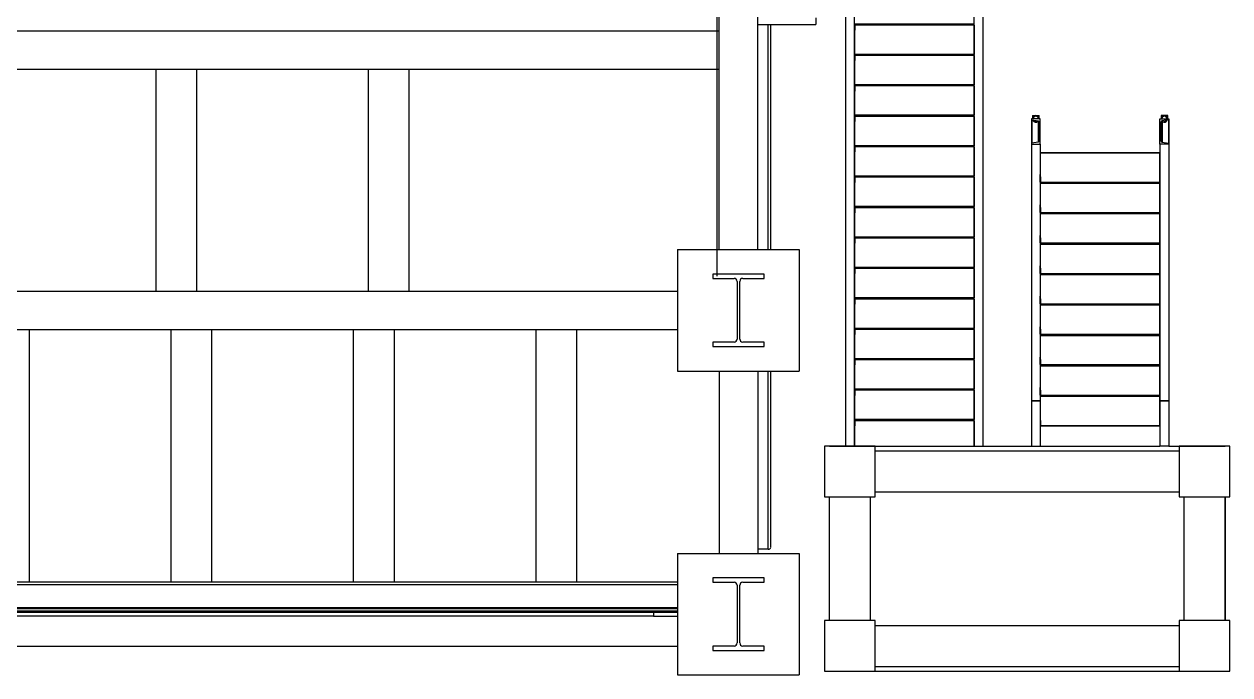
# Model space of a CAD drawing. Header units: inches. Extents: x -1490 to 2215, y -1057 to 1547.
# Drawn here: x 238.5 to 476.5, y -932.9 to -804.4 of the extents above; entities that cross this region are included whole.
import ezdxf

# ---------------------------------------------------------------- set-up
doc = ezdxf.new("R2010")
doc.units = ezdxf.units.IN
doc.header["$MEASUREMENT"] = 0

msp = doc.modelspace()

# ---------------------------------------------------------------- linework, layer by layer
at = {"color": 7, "linetype": 'Continuous'}
msp.add_line((375.27, -764.87), (375.27, -854.15), dxfattribs=at)
msp.add_line((375.27, -764.87), (375.27, -854.15), dxfattribs=at)
at = {"color": 7, "linetype": 'Continuous', "lineweight": 25}
for p, q in [((400.71, -887.73), (400.71, -773.44)), ((427.84, -887.73), (427.84, -773.44)), ((375.75, -848.91), (375.75, -791.79)), ((383.34, -848.91), (383.34, -791.79)), ((402.46, -804.54), (402.46, -800.07)), ((426.09, -804.54), (426.09, -800.07)), ((394.83, -803.15), (394.83, -804.46)), ((426.09, -804.4), (402.46, -804.4)), ((426.09, -804.43), (402.46, -804.43)), ((11.34, -805.7), (375.75, -805.7)), ((375.75, -813.29), (375.75, -805.7)), ((383.34, -804.46), (394.83, -804.46)), ((385.42, -848.91), (385.42, -804.46)), ((385.92, -848.91), (385.92, -804.46)), ((402.46, -804.57), (402.46, -804.54)), ((426.09, -804.54), (402.46, -804.54)), ((402.46, -804.6), (402.46, -804.57)), ((426.09, -804.57), (402.46, -804.57)), ((402.46, -804.6), (402.49, -804.6)), ((402.46, -805.6), (402.46, -804.6)), ((402.49, -805.6), (402.46, -805.6)), ((402.46, -806.08), (402.46, -805.6)), ((402.46, -810.55), (402.46, -806.08)), ((402.49, -804.6), (402.49, -805.6)), ((402.52, -804.6), (402.49, -804.6)), ((402.49, -810.39), (402.49, -805.6)), ((402.52, -804.6), (402.52, -804.57)), ((426.03, -804.6), (402.52, -804.6)), ((402.52, -810.39), (402.52, -804.6)), ((426.03, -804.57), (426.03, -804.6)), ((426.06, -804.6), (426.03, -804.6)), ((426.03, -804.6), (426.03, -810.39)), ((426.06, -804.6), (426.09, -804.6)), ((426.06, -805.6), (426.06, -804.6)), ((426.09, -805.6), (426.06, -805.6)), ((426.06, -805.6), (426.06, -810.39)), ((426.09, -804.57), (426.09, -804.54)), ((426.09, -804.6), (426.09, -804.57)), ((426.09, -804.6), (426.09, -805.6)), ((426.09, -805.6), (426.09, -806.08)), ((426.09, -810.55), (426.09, -806.08)), ((402.46, -810.39), (402.49, -810.39)), ((426.09, -810.41), (402.46, -810.41)), ((426.09, -810.44), (402.46, -810.44)), ((426.09, -810.55), (402.46, -810.55)), ((402.46, -810.58), (402.46, -810.55)), ((402.46, -810.61), (402.46, -810.58)), ((426.09, -810.58), (402.46, -810.58)), ((402.46, -810.61), (402.49, -810.61)), ((402.46, -811.61), (402.46, -810.61)), ((402.49, -810.39), (402.52, -810.39)), ((402.49, -810.61), (402.49, -811.61)), ((402.52, -810.61), (402.49, -810.61)), ((426.03, -810.39), (402.52, -810.39)), ((402.52, -810.41), (402.52, -810.39)), ((402.52, -810.61), (402.52, -810.58)), ((426.03, -810.61), (402.52, -810.61)), ((402.52, -816.4), (402.52, -810.61)), ((426.03, -810.39), (426.06, -810.39)), ((426.03, -810.39), (426.03, -810.41)), ((426.03, -810.58), (426.03, -810.61)), ((426.03, -810.61), (426.03, -816.4)), ((426.06, -810.61), (426.03, -810.61)), ((426.09, -810.39), (426.06, -810.39)), ((426.06, -810.61), (426.09, -810.61)), ((426.06, -811.61), (426.06, -810.61)), ((426.09, -810.58), (426.09, -810.55)), ((426.09, -810.61), (426.09, -810.58)), ((426.09, -810.61), (426.09, -811.61)), ((11.34, -813.29), (375.75, -813.29)), ((264.55, -813.29), (264.55, -857.12)), ((272.6, -813.29), (272.6, -857.12)), ((306.42, -813.29), (306.42, -857.12)), ((314.47, -813.29), (314.47, -857.12)), ((402.49, -811.61), (402.46, -811.61)), ((402.46, -812.09), (402.46, -811.61)), ((402.46, -816.56), (402.46, -812.09)), ((402.49, -816.4), (402.49, -811.61)), ((426.09, -811.61), (426.06, -811.61)), ((426.06, -811.61), (426.06, -816.4)), ((426.09, -811.61), (426.09, -812.09)), ((426.09, -816.56), (426.09, -812.09)), ((402.46, -816.4), (402.49, -816.4)), ((426.09, -816.42), (402.46, -816.42)), ((426.09, -816.45), (402.46, -816.45)), ((402.46, -816.59), (402.46, -816.56)), ((426.09, -816.56), (402.46, -816.56)), ((402.46, -816.62), (402.46, -816.59)), ((426.09, -816.59), (402.46, -816.59)), ((402.46, -816.62), (402.49, -816.62)), ((402.46, -817.62), (402.46, -816.62)), ((402.49, -817.62), (402.46, -817.62)), ((402.46, -818.1), (402.46, -817.62)), ((402.46, -822.57), (402.46, -818.1)), ((402.49, -816.4), (402.52, -816.4)), ((402.49, -816.62), (402.49, -817.62)), ((402.52, -816.62), (402.49, -816.62)), ((402.49, -822.41), (402.49, -817.62)), ((426.03, -816.4), (402.52, -816.4)), ((402.52, -816.42), (402.52, -816.4)), ((402.52, -816.62), (402.52, -816.59)), ((426.03, -816.62), (402.52, -816.62)), ((402.52, -822.41), (402.52, -816.62)), ((426.03, -816.4), (426.06, -816.4)), ((426.03, -816.4), (426.03, -816.42)), ((426.03, -816.59), (426.03, -816.62)), ((426.03, -816.62), (426.03, -822.41)), ((426.06, -816.62), (426.03, -816.62)), ((426.09, -816.4), (426.06, -816.4)), ((426.06, -816.62), (426.09, -816.62)), ((426.06, -817.62), (426.06, -816.62)), ((426.09, -817.62), (426.06, -817.62)), ((426.06, -817.62), (426.06, -822.41)), ((426.09, -816.59), (426.09, -816.56)), ((426.09, -816.62), (426.09, -816.59)), ((426.09, -816.62), (426.09, -817.62)), ((426.09, -817.62), (426.09, -818.1)), ((426.09, -822.57), (426.09, -818.1)), ((402.46, -822.41), (402.49, -822.41)), ((426.09, -822.44), (402.46, -822.44)), ((426.09, -822.46), (402.46, -822.46)), ((402.46, -822.6), (402.46, -822.57)), ((426.09, -822.57), (402.46, -822.57)), ((402.46, -822.63), (402.46, -822.6)), ((426.09, -822.6), (402.46, -822.6)), ((402.46, -822.63), (402.49, -822.63)), ((402.46, -823.63), (402.46, -822.63)), ((402.49, -822.41), (402.52, -822.41)), ((402.49, -822.63), (402.49, -823.63)), ((402.52, -822.63), (402.49, -822.63)), ((426.03, -822.41), (402.52, -822.41)), ((402.52, -822.44), (402.52, -822.41)), ((402.52, -822.63), (402.52, -822.6)), ((402.52, -828.42), (402.52, -822.63)), ((426.03, -822.63), (402.52, -822.63)), ((426.03, -822.41), (426.06, -822.41)), ((426.03, -822.41), (426.03, -822.44)), ((426.03, -822.6), (426.03, -822.63)), ((426.06, -822.63), (426.03, -822.63)), ((426.03, -822.63), (426.03, -828.42)), ((426.09, -822.41), (426.06, -822.41)), ((426.06, -822.63), (426.09, -822.63)), ((426.06, -823.63), (426.06, -822.63)), ((426.09, -822.6), (426.09, -822.57)), ((426.09, -822.63), (426.09, -822.6)), ((426.09, -822.63), (426.09, -823.63)), ((437.37, -823.11), (437.37, -823.21)), ((439.12, -823.11), (437.37, -823.11)), ((437.37, -823.21), (437.37, -828.01)), ((437.46, -823.32), (438.68, -823.52)), ((437.46, -823.32), (437.46, -827.91)), ((437.58, -822.45), (437.58, -823.11)), ((437.58, -822.45), (438.9, -822.45)), ((438.9, -823.11), (438.9, -822.45)), ((439.12, -828.11), (439.12, -823.11)), ((462.74, -828.11), (462.74, -823.11)), ((462.74, -823.11), (464.49, -823.11)), ((462.96, -822.45), (462.96, -823.11)), ((464.27, -822.45), (462.96, -822.45)), ((464.4, -823.32), (463.17, -823.52)), ((464.27, -823.11), (464.27, -822.45)), ((464.4, -823.32), (464.4, -827.91)), ((464.49, -823.11), (464.49, -823.21)), ((464.49, -823.21), (464.49, -828.01)), ((402.49, -823.63), (402.46, -823.63)), ((402.46, -824.11), (402.46, -823.63)), ((402.46, -828.58), (402.46, -824.11)), ((402.49, -828.42), (402.49, -823.63)), ((426.09, -823.63), (426.06, -823.63)), ((426.06, -823.63), (426.06, -828.42)), ((426.09, -823.63), (426.09, -824.11)), ((426.09, -828.58), (426.09, -824.11)), ((438.68, -823.52), (438.68, -827.7)), ((438.93, -823.81), (438.93, -827.41)), ((462.93, -823.81), (462.93, -827.41)), ((463.17, -823.52), (463.17, -827.7)), ((437.37, -828.01), (437.37, -828.11)), ((437.37, -828.11), (439.12, -828.11)), ((437.37, -828.11), (437.37, -878.77)), ((438.68, -827.7), (437.46, -827.91)), ((439.12, -828.11), (439.12, -834.11)), ((462.74, -828.11), (462.74, -834.11)), ((464.49, -828.11), (462.74, -828.11)), ((463.17, -827.7), (464.4, -827.91)), ((464.49, -828.01), (464.49, -828.11)), ((464.49, -828.11), (464.49, -878.77)), ((402.46, -828.42), (402.49, -828.42)), ((426.09, -828.45), (402.46, -828.45)), ((426.09, -828.47), (402.46, -828.47)), ((402.46, -828.61), (402.46, -828.58)), ((426.09, -828.58), (402.46, -828.58)), ((402.46, -828.64), (402.46, -828.61)), ((426.09, -828.61), (402.46, -828.61)), ((402.46, -828.64), (402.49, -828.64)), ((402.46, -829.64), (402.46, -828.64)), ((402.49, -829.64), (402.46, -829.64)), ((402.46, -830.12), (402.46, -829.64)), ((402.46, -834.59), (402.46, -830.12)), ((402.49, -828.42), (402.52, -828.42)), ((402.49, -828.64), (402.49, -829.64)), ((402.52, -828.64), (402.49, -828.64)), ((402.49, -834.43), (402.49, -829.64)), ((426.03, -828.42), (402.52, -828.42)), ((402.52, -828.45), (402.52, -828.42)), ((402.52, -828.64), (402.52, -828.61)), ((426.03, -828.64), (402.52, -828.64)), ((402.52, -834.43), (402.52, -828.64)), ((426.03, -828.42), (426.06, -828.42)), ((426.03, -828.42), (426.03, -828.45)), ((426.03, -828.61), (426.03, -828.64)), ((426.03, -828.64), (426.03, -834.43)), ((426.06, -828.64), (426.03, -828.64)), ((426.09, -828.42), (426.06, -828.42)), ((426.06, -828.64), (426.09, -828.64)), ((426.06, -829.64), (426.06, -828.64)), ((426.09, -829.64), (426.06, -829.64)), ((426.06, -829.64), (426.06, -834.43)), ((426.09, -828.61), (426.09, -828.58)), ((426.09, -828.64), (426.09, -828.61)), ((426.09, -828.64), (426.09, -829.64)), ((426.09, -829.64), (426.09, -830.12)), ((426.09, -834.59), (426.09, -830.12)), ((439.12, -829.74), (462.74, -829.74)), ((439.12, -829.77), (462.74, -829.77)), ((439.12, -829.8), (439.14, -829.8)), ((439.14, -834.59), (439.14, -829.8)), ((439.17, -829.8), (439.14, -829.8)), ((439.17, -829.8), (439.17, -829.77)), ((439.17, -829.8), (462.68, -829.8)), ((439.17, -835.59), (439.17, -829.8)), ((462.68, -829.77), (462.68, -829.8)), ((462.68, -829.8), (462.68, -835.59)), ((462.71, -829.8), (462.68, -829.8)), ((462.74, -829.8), (462.71, -829.8)), ((462.71, -829.8), (462.71, -834.59)), ((402.46, -834.43), (402.49, -834.43)), ((426.09, -834.46), (402.46, -834.46)), ((426.09, -834.48), (402.46, -834.48)), ((402.46, -834.62), (402.46, -834.59)), ((426.09, -834.59), (402.46, -834.59)), ((402.46, -834.65), (402.46, -834.62)), ((426.09, -834.62), (402.46, -834.62)), ((402.46, -834.65), (402.49, -834.65)), ((402.46, -835.65), (402.46, -834.65)), ((402.49, -834.43), (402.52, -834.43)), ((402.49, -834.65), (402.49, -835.65)), ((402.52, -834.65), (402.49, -834.65)), ((402.52, -834.46), (402.52, -834.43)), ((426.03, -834.43), (402.52, -834.43)), ((402.52, -834.65), (402.52, -834.62)), ((426.03, -834.65), (402.52, -834.65)), ((402.52, -840.44), (402.52, -834.65)), ((426.03, -834.43), (426.06, -834.43)), ((426.03, -834.43), (426.03, -834.46)), ((426.03, -834.62), (426.03, -834.65)), ((426.03, -834.65), (426.03, -840.44)), ((426.06, -834.65), (426.03, -834.65)), ((426.09, -834.43), (426.06, -834.43)), ((426.06, -834.65), (426.09, -834.65)), ((426.06, -835.65), (426.06, -834.65)), ((426.09, -834.62), (426.09, -834.59)), ((426.09, -834.65), (426.09, -834.62)), ((426.09, -834.65), (426.09, -835.65)), ((439.12, -834.59), (439.12, -834.11)), ((439.12, -834.59), (439.14, -834.59)), ((439.12, -835.59), (439.12, -834.59)), ((439.14, -834.59), (439.14, -835.59)), ((462.71, -834.59), (462.74, -834.59)), ((462.71, -835.59), (462.71, -834.59)), ((462.74, -834.11), (462.74, -834.59)), ((462.74, -834.59), (462.74, -835.59)), ((402.49, -835.65), (402.46, -835.65)), ((402.46, -836.13), (402.46, -835.65)), ((402.46, -840.6), (402.46, -836.13)), ((402.49, -840.44), (402.49, -835.65)), ((426.09, -835.65), (426.06, -835.65)), ((426.06, -835.65), (426.06, -840.44)), ((426.09, -835.65), (426.09, -836.13)), ((426.09, -840.6), (426.09, -836.13)), ((439.12, -835.59), (439.12, -835.62)), ((439.14, -835.59), (439.12, -835.59)), ((439.12, -835.62), (439.12, -835.65)), ((439.12, -835.62), (462.74, -835.62)), ((439.12, -835.65), (439.12, -840.12)), ((439.12, -835.65), (462.74, -835.65)), ((439.12, -835.75), (462.74, -835.75)), ((439.12, -835.78), (462.74, -835.78)), ((439.12, -835.81), (439.14, -835.81)), ((439.14, -835.59), (439.17, -835.59)), ((439.14, -840.6), (439.14, -835.81)), ((439.17, -835.81), (439.14, -835.81)), ((439.17, -835.59), (462.68, -835.59)), ((439.17, -835.62), (439.17, -835.59)), ((439.17, -835.81), (439.17, -835.78)), ((439.17, -835.81), (462.68, -835.81)), ((439.17, -841.6), (439.17, -835.81)), ((462.68, -835.59), (462.71, -835.59)), ((462.68, -835.59), (462.68, -835.62)), ((462.68, -835.78), (462.68, -835.81)), ((462.71, -835.81), (462.68, -835.81)), ((462.68, -835.81), (462.68, -841.6)), ((462.74, -835.59), (462.71, -835.59)), ((462.74, -835.81), (462.71, -835.81)), ((462.71, -835.81), (462.71, -840.6)), ((462.74, -835.59), (462.74, -835.62)), ((462.74, -835.62), (462.74, -835.65)), ((462.74, -835.65), (462.74, -840.12)), ((439.12, -840.6), (439.12, -840.12)), ((462.74, -840.12), (462.74, -840.6)), ((402.46, -840.44), (402.49, -840.44)), ((426.09, -840.47), (402.46, -840.47)), ((426.09, -840.5), (402.46, -840.5)), ((402.46, -840.63), (402.46, -840.6)), ((426.09, -840.6), (402.46, -840.6)), ((402.46, -840.66), (402.46, -840.63)), ((426.09, -840.63), (402.46, -840.63)), ((402.46, -840.66), (402.49, -840.66)), ((402.46, -841.66), (402.46, -840.66)), ((402.49, -841.66), (402.46, -841.66)), ((402.46, -842.14), (402.46, -841.66)), ((402.46, -846.61), (402.46, -842.14)), ((402.49, -840.44), (402.52, -840.44)), ((402.49, -840.66), (402.49, -841.66)), ((402.52, -840.66), (402.49, -840.66)), ((402.49, -846.45), (402.49, -841.66)), ((426.03, -840.44), (402.52, -840.44)), ((402.52, -840.47), (402.52, -840.44)), ((402.52, -840.66), (402.52, -840.63)), ((426.03, -840.66), (402.52, -840.66)), ((402.52, -846.45), (402.52, -840.66)), ((426.03, -840.44), (426.06, -840.44)), ((426.03, -840.44), (426.03, -840.47)), ((426.03, -840.63), (426.03, -840.66)), ((426.06, -840.66), (426.03, -840.66)), ((426.03, -840.66), (426.03, -846.45)), ((426.09, -840.44), (426.06, -840.44)), ((426.06, -840.66), (426.09, -840.66)), ((426.06, -841.66), (426.06, -840.66)), ((426.09, -841.66), (426.06, -841.66)), ((426.06, -841.66), (426.06, -846.45)), ((426.09, -840.63), (426.09, -840.6)), ((426.09, -840.66), (426.09, -840.63)), ((426.09, -840.66), (426.09, -841.66)), ((426.09, -841.66), (426.09, -842.14)), ((426.09, -846.61), (426.09, -842.14)), ((439.12, -840.6), (439.14, -840.6)), ((439.12, -841.6), (439.12, -840.6)), ((439.12, -841.6), (439.12, -841.63)), ((439.14, -841.6), (439.12, -841.6)), ((439.12, -841.63), (439.12, -841.66)), ((439.12, -841.63), (462.74, -841.63)), ((439.12, -841.66), (439.12, -846.13)), ((439.12, -841.66), (462.74, -841.66)), ((439.12, -841.76), (462.74, -841.76)), ((439.12, -841.79), (462.74, -841.79)), ((439.12, -841.82), (439.14, -841.82)), ((439.14, -840.6), (439.14, -841.6)), ((439.14, -841.6), (439.17, -841.6)), ((439.14, -846.61), (439.14, -841.82)), ((439.17, -841.82), (439.14, -841.82)), ((439.17, -841.6), (462.68, -841.6)), ((439.17, -841.63), (439.17, -841.6)), ((439.17, -841.82), (439.17, -841.79)), ((439.17, -841.82), (462.68, -841.82)), ((439.17, -847.61), (439.17, -841.82)), ((462.68, -841.6), (462.71, -841.6)), ((462.68, -841.6), (462.68, -841.63)), ((462.68, -841.79), (462.68, -841.82)), ((462.68, -841.82), (462.68, -847.61)), ((462.71, -841.82), (462.68, -841.82)), ((462.71, -840.6), (462.74, -840.6)), ((462.71, -841.6), (462.71, -840.6)), ((462.74, -841.6), (462.71, -841.6)), ((462.74, -841.82), (462.71, -841.82)), ((462.71, -841.82), (462.71, -846.61)), ((462.74, -840.6), (462.74, -841.6)), ((462.74, -841.6), (462.74, -841.63)), ((462.74, -841.63), (462.74, -841.66)), ((462.74, -841.66), (462.74, -846.13)), ((402.46, -846.45), (402.49, -846.45)), ((426.09, -846.48), (402.46, -846.48)), ((426.09, -846.51), (402.46, -846.51)), ((426.09, -846.61), (402.46, -846.61)), ((402.46, -846.64), (402.46, -846.61)), ((402.46, -846.67), (402.46, -846.64)), ((426.09, -846.64), (402.46, -846.64)), ((402.46, -846.67), (402.49, -846.67)), ((402.46, -847.67), (402.46, -846.67)), ((402.49, -846.45), (402.52, -846.45)), ((402.49, -846.67), (402.49, -847.67)), ((402.52, -846.67), (402.49, -846.67)), ((402.52, -846.48), (402.52, -846.45)), ((426.03, -846.45), (402.52, -846.45)), ((402.52, -846.67), (402.52, -846.64)), ((402.52, -852.46), (402.52, -846.67)), ((426.03, -846.67), (402.52, -846.67)), ((426.03, -846.45), (426.06, -846.45)), ((426.03, -846.45), (426.03, -846.48)), ((426.03, -846.64), (426.03, -846.67)), ((426.06, -846.67), (426.03, -846.67)), ((426.03, -846.67), (426.03, -852.46)), ((426.09, -846.45), (426.06, -846.45)), ((426.06, -846.67), (426.09, -846.67)), ((426.06, -847.67), (426.06, -846.67)), ((426.09, -846.64), (426.09, -846.61)), ((426.09, -846.67), (426.09, -846.64)), ((426.09, -846.67), (426.09, -847.67)), ((439.12, -846.61), (439.12, -846.13)), ((439.12, -846.61), (439.14, -846.61)), ((439.12, -847.61), (439.12, -846.61)), ((439.14, -846.61), (439.14, -847.61)), ((462.71, -846.61), (462.74, -846.61)), ((462.71, -847.61), (462.71, -846.61)), ((462.74, -846.13), (462.74, -846.61)), ((462.74, -846.61), (462.74, -847.61)), ((367.54, -848.91), (367.54, -872.91)), ((367.54, -848.91), (391.54, -848.91)), ((391.54, -848.91), (391.54, -872.91)), ((402.49, -847.67), (402.46, -847.67)), ((402.46, -848.15), (402.46, -847.67)), ((402.46, -852.62), (402.46, -848.15)), ((402.49, -852.46), (402.49, -847.67)), ((426.09, -847.67), (426.06, -847.67)), ((426.06, -847.67), (426.06, -852.46)), ((426.09, -847.67), (426.09, -848.15)), ((426.09, -852.62), (426.09, -848.15)), ((439.12, -847.61), (439.12, -847.64)), ((439.14, -847.61), (439.12, -847.61)), ((439.12, -847.64), (439.12, -847.67)), ((439.12, -847.64), (462.74, -847.64)), ((439.12, -847.67), (439.12, -852.14)), ((439.12, -847.67), (462.74, -847.67)), ((439.12, -847.77), (462.74, -847.77)), ((439.12, -847.8), (462.74, -847.8)), ((439.12, -847.83), (439.14, -847.83)), ((439.14, -847.61), (439.17, -847.61)), ((439.14, -852.62), (439.14, -847.83)), ((439.17, -847.83), (439.14, -847.83)), ((439.17, -847.61), (462.68, -847.61)), ((439.17, -847.64), (439.17, -847.61)), ((439.17, -847.83), (439.17, -847.8)), ((439.17, -847.83), (462.68, -847.83)), ((439.17, -853.62), (439.17, -847.83)), ((462.68, -847.61), (462.71, -847.61)), ((462.68, -847.61), (462.68, -847.64)), ((462.68, -847.8), (462.68, -847.83)), ((462.68, -847.83), (462.68, -853.62)), ((462.71, -847.83), (462.68, -847.83)), ((462.74, -847.61), (462.71, -847.61)), ((462.74, -847.83), (462.71, -847.83)), ((462.71, -847.83), (462.71, -852.62)), ((462.74, -847.61), (462.74, -847.64)), ((462.74, -847.64), (462.74, -847.67)), ((462.74, -847.67), (462.74, -852.14)), ((384.61, -853.76), (374.48, -853.76)), ((374.48, -853.76), (374.48, -854.61)), ((384.61, -854.61), (384.61, -853.76)), ((402.46, -852.46), (402.49, -852.46)), ((426.09, -852.49), (402.46, -852.49)), ((426.09, -852.52), (402.46, -852.52)), ((402.46, -852.65), (402.46, -852.62)), ((426.09, -852.62), (402.46, -852.62)), ((402.46, -852.68), (402.46, -852.65)), ((426.09, -852.65), (402.46, -852.65)), ((402.46, -852.68), (402.49, -852.68)), ((402.46, -853.68), (402.46, -852.68)), ((402.49, -853.68), (402.46, -853.68)), ((402.46, -854.16), (402.46, -853.68)), ((402.46, -858.63), (402.46, -854.16)), ((402.49, -852.46), (402.52, -852.46)), ((402.49, -852.68), (402.49, -853.68)), ((402.52, -852.68), (402.49, -852.68)), ((402.49, -858.47), (402.49, -853.68)), ((426.03, -852.46), (402.52, -852.46)), ((402.52, -852.49), (402.52, -852.46)), ((402.52, -852.68), (402.52, -852.65)), ((426.03, -852.68), (402.52, -852.68)), ((402.52, -858.47), (402.52, -852.68)), ((426.03, -852.46), (426.06, -852.46)), ((426.03, -852.46), (426.03, -852.49)), ((426.03, -852.65), (426.03, -852.68)), ((426.03, -852.68), (426.03, -858.47)), ((426.06, -852.68), (426.03, -852.68)), ((426.09, -852.46), (426.06, -852.46)), ((426.06, -853.68), (426.06, -852.68)), ((426.06, -852.68), (426.09, -852.68)), ((426.09, -853.68), (426.06, -853.68)), ((426.06, -853.68), (426.06, -858.47)), ((426.09, -852.65), (426.09, -852.62)), ((426.09, -852.68), (426.09, -852.65)), ((426.09, -852.68), (426.09, -853.68)), ((426.09, -853.68), (426.09, -854.16)), ((426.09, -858.63), (426.09, -854.16)), ((439.12, -852.62), (439.12, -852.14)), ((439.12, -852.62), (439.14, -852.62)), ((439.12, -853.62), (439.12, -852.62)), ((439.12, -853.62), (439.12, -853.65)), ((439.14, -853.62), (439.12, -853.62)), ((439.12, -853.65), (439.12, -853.68)), ((439.12, -853.65), (462.74, -853.65)), ((439.12, -853.68), (439.12, -858.15)), ((439.12, -853.68), (462.74, -853.68)), ((439.12, -853.78), (462.74, -853.78)), ((439.12, -853.81), (462.74, -853.81)), ((439.12, -853.84), (439.14, -853.84)), ((439.14, -852.62), (439.14, -853.62)), ((439.14, -853.62), (439.17, -853.62)), ((439.14, -858.63), (439.14, -853.84)), ((439.17, -853.84), (439.14, -853.84)), ((439.17, -853.62), (462.68, -853.62)), ((439.17, -853.65), (439.17, -853.62)), ((439.17, -853.84), (439.17, -853.81)), ((439.17, -853.84), (462.68, -853.84)), ((439.17, -859.63), (439.17, -853.84)), ((462.68, -853.62), (462.71, -853.62)), ((462.68, -853.62), (462.68, -853.65)), ((462.68, -853.81), (462.68, -853.84)), ((462.71, -853.84), (462.68, -853.84)), ((462.68, -853.84), (462.68, -859.63)), ((462.71, -852.62), (462.74, -852.62)), ((462.71, -853.62), (462.71, -852.62)), ((462.74, -853.62), (462.71, -853.62)), ((462.74, -853.84), (462.71, -853.84)), ((462.71, -853.84), (462.71, -858.63)), ((462.74, -852.14), (462.74, -852.62)), ((462.74, -852.62), (462.74, -853.62)), ((462.74, -853.62), (462.74, -853.65)), ((462.74, -853.65), (462.74, -853.68)), ((462.74, -853.68), (462.74, -858.15)), ((374.48, -854.61), (378.69, -854.61)), ((379.29, -855.21), (379.29, -866.61)), ((379.8, -866.61), (379.8, -855.21)), ((380.4, -854.61), (384.61, -854.61)), ((19.54, -857.12), (367.54, -857.12)), ((402.46, -858.47), (402.49, -858.47)), ((426.09, -858.5), (402.46, -858.5)), ((426.09, -858.53), (402.46, -858.53)), ((402.46, -858.66), (402.46, -858.63)), ((426.09, -858.63), (402.46, -858.63)), ((402.46, -858.69), (402.46, -858.66)), ((426.09, -858.66), (402.46, -858.66)), ((402.46, -858.69), (402.49, -858.69)), ((402.46, -859.69), (402.46, -858.69)), ((402.49, -858.47), (402.52, -858.47)), ((402.49, -858.69), (402.49, -859.69)), ((402.52, -858.69), (402.49, -858.69)), ((426.03, -858.47), (402.52, -858.47)), ((402.52, -858.5), (402.52, -858.47)), ((402.52, -858.69), (402.52, -858.66)), ((426.03, -858.69), (402.52, -858.69)), ((402.52, -864.48), (402.52, -858.69)), ((426.03, -858.47), (426.06, -858.47)), ((426.03, -858.47), (426.03, -858.5)), ((426.03, -858.66), (426.03, -858.69)), ((426.03, -858.69), (426.03, -864.48)), ((426.06, -858.69), (426.03, -858.69)), ((426.09, -858.47), (426.06, -858.47)), ((426.06, -859.69), (426.06, -858.69)), ((426.06, -858.69), (426.09, -858.69)), ((426.09, -858.66), (426.09, -858.63)), ((426.09, -858.69), (426.09, -858.66)), ((426.09, -858.69), (426.09, -859.69)), ((439.12, -858.63), (439.12, -858.15)), ((439.12, -858.63), (439.14, -858.63)), ((439.12, -859.63), (439.12, -858.63)), ((439.14, -858.63), (439.14, -859.63)), ((462.71, -858.63), (462.74, -858.63)), ((462.71, -859.63), (462.71, -858.63)), ((462.74, -858.15), (462.74, -858.63)), ((462.74, -858.63), (462.74, -859.63)), ((402.49, -859.69), (402.46, -859.69)), ((402.46, -860.17), (402.46, -859.69)), ((402.46, -864.64), (402.46, -860.17)), ((402.49, -864.48), (402.49, -859.69)), ((426.09, -859.69), (426.06, -859.69)), ((426.06, -859.69), (426.06, -864.48)), ((426.09, -859.69), (426.09, -860.17)), ((426.09, -864.64), (426.09, -860.17)), ((439.12, -859.63), (439.12, -859.66)), ((439.14, -859.63), (439.12, -859.63)), ((439.12, -859.66), (439.12, -859.69)), ((439.12, -859.66), (462.74, -859.66)), ((439.12, -859.69), (439.12, -864.16)), ((439.12, -859.69), (462.74, -859.69)), ((439.12, -859.79), (462.74, -859.79)), ((439.12, -859.82), (462.74, -859.82)), ((439.12, -859.85), (439.14, -859.85)), ((439.14, -859.63), (439.17, -859.63)), ((439.14, -864.64), (439.14, -859.85)), ((439.17, -859.85), (439.14, -859.85)), ((439.17, -859.63), (462.68, -859.63)), ((439.17, -859.66), (439.17, -859.63)), ((439.17, -859.85), (439.17, -859.82)), ((439.17, -865.64), (439.17, -859.85)), ((439.17, -859.85), (462.68, -859.85)), ((462.68, -859.63), (462.71, -859.63)), ((462.68, -859.63), (462.68, -859.66)), ((462.68, -859.82), (462.68, -859.85)), ((462.68, -859.85), (462.68, -865.64)), ((462.71, -859.85), (462.68, -859.85)), ((462.74, -859.63), (462.71, -859.63)), ((462.74, -859.85), (462.71, -859.85)), ((462.71, -859.85), (462.71, -864.64)), ((462.74, -859.63), (462.74, -859.66)), ((462.74, -859.66), (462.74, -859.69)), ((462.74, -859.69), (462.74, -864.16)), ((19.54, -864.71), (367.54, -864.71)), ((239.56, -864.71), (239.56, -914.54)), ((267.52, -864.71), (267.52, -914.54)), ((275.56, -864.71), (275.56, -914.54)), ((303.52, -864.71), (303.52, -914.54)), ((311.56, -864.71), (311.56, -914.54)), ((339.52, -864.71), (339.52, -914.54)), ((347.56, -864.71), (347.56, -914.54)), ((402.46, -864.48), (402.49, -864.48)), ((426.09, -864.51), (402.46, -864.51)), ((426.09, -864.54), (402.46, -864.54)), ((426.09, -864.64), (402.46, -864.64)), ((402.46, -864.67), (402.46, -864.64)), ((402.46, -864.7), (402.46, -864.67)), ((426.09, -864.67), (402.46, -864.67)), ((402.46, -864.7), (402.49, -864.7)), ((402.46, -865.7), (402.46, -864.7)), ((402.49, -865.7), (402.46, -865.7)), ((402.46, -866.18), (402.46, -865.7)), ((402.46, -870.65), (402.46, -866.18)), ((402.49, -864.48), (402.52, -864.48)), ((402.49, -864.7), (402.49, -865.7)), ((402.52, -864.7), (402.49, -864.7)), ((402.49, -870.49), (402.49, -865.7)), ((426.03, -864.48), (402.52, -864.48)), ((402.52, -864.51), (402.52, -864.48)), ((402.52, -864.7), (402.52, -864.67)), ((426.03, -864.7), (402.52, -864.7)), ((402.52, -870.49), (402.52, -864.7)), ((426.03, -864.48), (426.06, -864.48)), ((426.03, -864.48), (426.03, -864.51)), ((426.03, -864.67), (426.03, -864.7)), ((426.03, -864.7), (426.03, -870.49)), ((426.06, -864.7), (426.03, -864.7)), ((426.09, -864.48), (426.06, -864.48)), ((426.06, -865.7), (426.06, -864.7)), ((426.06, -864.7), (426.09, -864.7)), ((426.09, -865.7), (426.06, -865.7)), ((426.06, -865.7), (426.06, -870.49)), ((426.09, -864.67), (426.09, -864.64)), ((426.09, -864.7), (426.09, -864.67)), ((426.09, -864.7), (426.09, -865.7)), ((426.09, -865.7), (426.09, -866.18)), ((426.09, -870.65), (426.09, -866.18)), ((439.12, -864.64), (439.12, -864.16)), ((439.12, -864.64), (439.14, -864.64)), ((439.12, -865.64), (439.12, -864.64)), ((439.12, -865.64), (439.12, -865.67)), ((439.14, -865.64), (439.12, -865.64)), ((439.12, -865.67), (439.12, -865.7)), ((439.12, -865.67), (462.74, -865.67)), ((439.12, -865.7), (439.12, -870.17)), ((439.12, -865.7), (462.74, -865.7)), ((439.12, -865.8), (462.74, -865.8)), ((439.12, -865.83), (462.74, -865.83)), ((439.12, -865.86), (439.14, -865.86)), ((439.14, -864.64), (439.14, -865.64)), ((439.14, -865.64), (439.17, -865.64)), ((439.14, -870.65), (439.14, -865.86)), ((439.17, -865.86), (439.14, -865.86)), ((439.17, -865.64), (462.68, -865.64)), ((439.17, -865.67), (439.17, -865.64)), ((439.17, -865.86), (439.17, -865.83)), ((439.17, -865.86), (462.68, -865.86)), ((439.17, -871.65), (439.17, -865.86)), ((462.68, -865.64), (462.71, -865.64)), ((462.68, -865.64), (462.68, -865.67)), ((462.68, -865.83), (462.68, -865.86)), ((462.68, -865.86), (462.68, -871.65)), ((462.71, -865.86), (462.68, -865.86)), ((462.71, -864.64), (462.74, -864.64)), ((462.71, -865.64), (462.71, -864.64)), ((462.74, -865.64), (462.71, -865.64)), ((462.74, -865.86), (462.71, -865.86)), ((462.71, -865.86), (462.71, -870.65)), ((462.74, -864.16), (462.74, -864.64)), ((462.74, -864.64), (462.74, -865.64)), ((462.74, -865.64), (462.74, -865.67)), ((462.74, -865.67), (462.74, -865.7)), ((462.74, -865.7), (462.74, -870.17)), ((378.69, -867.21), (374.48, -867.21)), ((374.48, -867.21), (374.48, -868.07)), ((374.48, -868.07), (384.61, -868.07)), ((384.61, -867.21), (380.4, -867.21)), ((384.61, -868.07), (384.61, -867.21)), ((402.46, -870.49), (402.49, -870.49)), ((426.09, -870.52), (402.46, -870.52)), ((426.09, -870.55), (402.46, -870.55)), ((402.46, -870.68), (402.46, -870.65)), ((426.09, -870.65), (402.46, -870.65)), ((402.46, -870.71), (402.46, -870.68)), ((426.09, -870.68), (402.46, -870.68)), ((402.46, -870.71), (402.49, -870.71)), ((402.46, -871.71), (402.46, -870.71)), ((402.49, -870.49), (402.52, -870.49)), ((402.49, -870.71), (402.49, -871.71)), ((402.52, -870.71), (402.49, -870.71)), ((402.52, -870.52), (402.52, -870.49)), ((426.03, -870.49), (402.52, -870.49)), ((402.52, -870.71), (402.52, -870.68)), ((426.03, -870.71), (402.52, -870.71)), ((402.52, -876.5), (402.52, -870.71)), ((426.03, -870.49), (426.06, -870.49)), ((426.03, -870.49), (426.03, -870.52)), ((426.03, -870.68), (426.03, -870.71)), ((426.03, -870.71), (426.03, -876.5)), ((426.06, -870.71), (426.03, -870.71)), ((426.09, -870.49), (426.06, -870.49)), ((426.06, -871.71), (426.06, -870.71)), ((426.06, -870.71), (426.09, -870.71)), ((426.09, -870.68), (426.09, -870.65)), ((426.09, -870.71), (426.09, -870.68)), ((426.09, -870.71), (426.09, -871.71)), ((439.12, -870.65), (439.12, -870.17)), ((439.12, -870.65), (439.14, -870.65)), ((439.12, -871.65), (439.12, -870.65)), ((439.14, -870.65), (439.14, -871.65)), ((462.71, -870.65), (462.74, -870.65)), ((462.71, -871.65), (462.71, -870.65)), ((462.74, -870.17), (462.74, -870.65)), ((462.74, -870.65), (462.74, -871.65)), ((367.54, -872.91), (391.54, -872.91)), ((375.75, -872.91), (375.75, -908.91)), ((383.34, -872.91), (383.34, -908.91)), ((385.42, -908.1), (385.42, -872.91)), ((385.92, -907.72), (385.92, -872.91)), ((402.49, -871.71), (402.46, -871.71)), ((402.46, -872.19), (402.46, -871.71)), ((402.46, -876.66), (402.46, -872.19)), ((402.49, -876.5), (402.49, -871.71)), ((426.09, -871.71), (426.06, -871.71)), ((426.06, -871.71), (426.06, -876.5)), ((426.09, -871.71), (426.09, -872.19)), ((426.09, -876.66), (426.09, -872.19)), ((439.12, -871.65), (439.12, -871.68)), ((439.14, -871.65), (439.12, -871.65)), ((439.12, -871.68), (439.12, -871.71)), ((439.12, -871.68), (462.74, -871.68)), ((439.12, -871.71), (439.12, -876.18)), ((439.12, -871.71), (462.74, -871.71)), ((439.12, -871.81), (462.74, -871.81)), ((439.12, -871.84), (462.74, -871.84)), ((439.12, -871.87), (439.14, -871.87)), ((439.14, -871.65), (439.17, -871.65)), ((439.14, -876.66), (439.14, -871.87)), ((439.17, -871.87), (439.14, -871.87)), ((439.17, -871.65), (462.68, -871.65)), ((439.17, -871.68), (439.17, -871.65)), ((439.17, -871.87), (439.17, -871.84)), ((439.17, -877.66), (439.17, -871.87)), ((439.17, -871.87), (462.68, -871.87)), ((462.68, -871.65), (462.71, -871.65)), ((462.68, -871.65), (462.68, -871.68)), ((462.68, -871.84), (462.68, -871.87)), ((462.68, -871.87), (462.68, -877.66)), ((462.71, -871.87), (462.68, -871.87)), ((462.74, -871.65), (462.71, -871.65)), ((462.71, -871.87), (462.71, -876.66)), ((462.74, -871.87), (462.71, -871.87)), ((462.74, -871.65), (462.74, -871.68)), ((462.74, -871.68), (462.74, -871.71)), ((462.74, -871.71), (462.74, -876.18)), ((402.46, -876.5), (402.49, -876.5)), ((426.09, -876.53), (402.46, -876.53)), ((426.09, -876.56), (402.46, -876.56)), ((402.46, -876.69), (402.46, -876.66)), ((426.09, -876.66), (402.46, -876.66)), ((402.46, -876.72), (402.46, -876.69)), ((426.09, -876.69), (402.46, -876.69)), ((402.46, -876.72), (402.49, -876.72)), ((402.46, -877.72), (402.46, -876.72)), ((402.49, -877.72), (402.46, -877.72)), ((402.46, -878.2), (402.46, -877.72)), ((402.46, -882.67), (402.46, -878.2)), ((402.49, -876.5), (402.52, -876.5)), ((402.49, -876.72), (402.49, -877.72)), ((402.52, -876.72), (402.49, -876.72)), ((402.49, -882.51), (402.49, -877.72)), ((426.03, -876.5), (402.52, -876.5)), ((402.52, -876.53), (402.52, -876.5)), ((402.52, -876.72), (402.52, -876.69)), ((426.03, -876.72), (402.52, -876.72)), ((402.52, -882.51), (402.52, -876.72)), ((426.03, -876.5), (426.06, -876.5)), ((426.03, -876.5), (426.03, -876.53)), ((426.03, -876.69), (426.03, -876.72)), ((426.06, -876.72), (426.03, -876.72)), ((426.03, -876.72), (426.03, -882.51)), ((426.09, -876.5), (426.06, -876.5)), ((426.06, -876.72), (426.09, -876.72)), ((426.06, -877.72), (426.06, -876.72)), ((426.09, -877.72), (426.06, -877.72)), ((426.06, -877.72), (426.06, -882.51)), ((426.09, -876.69), (426.09, -876.66)), ((426.09, -876.72), (426.09, -876.69)), ((426.09, -876.72), (426.09, -877.72)), ((426.09, -877.72), (426.09, -878.2)), ((426.09, -882.67), (426.09, -878.2)), ((439.12, -876.66), (439.12, -876.18)), ((439.12, -876.66), (439.14, -876.66)), ((439.12, -877.66), (439.12, -876.66)), ((439.12, -877.66), (439.12, -877.69)), ((439.14, -877.66), (439.12, -877.66)), ((439.12, -877.69), (439.12, -877.72)), ((439.12, -877.69), (462.74, -877.69)), ((439.12, -877.72), (439.12, -878.77)), ((439.12, -877.72), (462.74, -877.72)), ((439.12, -877.82), (462.74, -877.82)), ((439.12, -877.85), (462.74, -877.85)), ((439.12, -877.88), (439.14, -877.88)), ((439.14, -876.66), (439.14, -877.66)), ((439.14, -877.66), (439.17, -877.66)), ((439.14, -882.67), (439.14, -877.88)), ((439.17, -877.88), (439.14, -877.88)), ((439.17, -877.66), (462.68, -877.66)), ((439.17, -877.69), (439.17, -877.66)), ((439.17, -877.88), (439.17, -877.85)), ((439.17, -877.88), (462.68, -877.88)), ((439.17, -883.67), (439.17, -877.88)), ((462.68, -877.66), (462.71, -877.66)), ((462.68, -877.66), (462.68, -877.69)), ((462.68, -877.85), (462.68, -877.88)), ((462.68, -877.88), (462.68, -883.67)), ((462.71, -877.88), (462.68, -877.88)), ((462.71, -876.66), (462.74, -876.66)), ((462.71, -877.66), (462.71, -876.66)), ((462.74, -877.66), (462.71, -877.66)), ((462.74, -877.88), (462.71, -877.88)), ((462.71, -877.88), (462.71, -882.67)), ((462.74, -876.18), (462.74, -876.66)), ((462.74, -876.66), (462.74, -877.66)), ((462.74, -877.66), (462.74, -877.69)), ((462.74, -877.69), (462.74, -877.72)), ((462.74, -877.72), (462.74, -878.77)), ((439.12, -878.77), (437.37, -878.77)), ((437.37, -878.77), (439.12, -878.77)), ((437.37, -878.77), (437.37, -887.73)), ((439.12, -878.77), (439.12, -887.73)), ((464.49, -878.77), (462.74, -878.77)), ((462.74, -878.77), (462.74, -887.73)), ((462.74, -878.77), (464.49, -878.77)), ((464.49, -878.77), (464.49, -887.73)), ((402.46, -882.51), (402.49, -882.51)), ((426.09, -882.54), (402.46, -882.54)), ((426.09, -882.57), (402.46, -882.57)), ((402.46, -882.7), (402.46, -882.67)), ((426.09, -882.67), (402.46, -882.67)), ((402.46, -882.73), (402.46, -882.7)), ((426.09, -882.7), (402.46, -882.7)), ((402.46, -882.73), (402.49, -882.73)), ((402.46, -883.73), (402.46, -882.73)), ((402.49, -882.51), (402.52, -882.51)), ((402.49, -882.73), (402.49, -883.73)), ((402.52, -882.73), (402.49, -882.73)), ((402.52, -882.54), (402.52, -882.51)), ((426.03, -882.51), (402.52, -882.51)), ((402.52, -882.73), (402.52, -882.7)), ((426.03, -882.73), (402.52, -882.73)), ((402.52, -887.73), (402.52, -882.73)), ((426.03, -882.51), (426.06, -882.51)), ((426.03, -882.51), (426.03, -882.54)), ((426.03, -882.7), (426.03, -882.73)), ((426.06, -882.73), (426.03, -882.73)), ((426.03, -882.73), (426.03, -887.73)), ((426.09, -882.51), (426.06, -882.51)), ((426.06, -883.73), (426.06, -882.73)), ((426.06, -882.73), (426.09, -882.73)), ((426.09, -882.7), (426.09, -882.67)), ((426.09, -882.73), (426.09, -882.7)), ((426.09, -882.73), (426.09, -883.73)), ((439.12, -882.67), (439.14, -882.67)), ((439.14, -882.67), (439.14, -883.67)), ((462.71, -882.67), (462.74, -882.67)), ((462.71, -883.67), (462.71, -882.67)), ((402.49, -883.73), (402.46, -883.73)), ((402.46, -884.21), (402.46, -883.73)), ((402.46, -887.73), (402.46, -884.21)), ((402.49, -887.73), (402.49, -883.73)), ((426.09, -883.73), (426.06, -883.73)), ((426.06, -883.73), (426.06, -887.73)), ((426.09, -883.73), (426.09, -884.21)), ((426.09, -887.73), (426.09, -884.21)), ((439.14, -883.67), (439.12, -883.67)), ((439.12, -883.7), (462.74, -883.7)), ((439.12, -883.73), (462.74, -883.73)), ((439.14, -883.67), (439.17, -883.67)), ((439.17, -883.67), (462.68, -883.67)), ((439.17, -883.7), (439.17, -883.67)), ((462.68, -883.67), (462.71, -883.67)), ((462.68, -883.67), (462.68, -883.7)), ((462.74, -883.67), (462.71, -883.67)), ((397.54, -887.77), (397.54, -887.73)), ((397.54, -887.73), (437.37, -887.73)), ((437.37, -887.73), (439.12, -887.73)), ((439.12, -887.73), (462.74, -887.73)), ((464.49, -887.73), (462.74, -887.73)), ((464.49, -887.73), (475.58, -887.73)), ((475.58, -887.73), (475.58, -887.77)), ((396.54, -887.77), (396.54, -897.77)), ((406.54, -887.77), (396.54, -887.77)), ((406.54, -897.77), (406.54, -887.77)), ((466.54, -888.73), (406.54, -888.73)), ((466.54, -887.77), (466.54, -897.77)), ((476.54, -887.77), (466.54, -887.77)), ((476.54, -897.77), (476.54, -887.77)), ((466.54, -896.8), (406.54, -896.8)), ((396.54, -897.77), (406.54, -897.77)), ((397.51, -922.2), (397.51, -897.77)), ((405.58, -922.2), (405.58, -897.77)), ((466.54, -897.77), (476.54, -897.77)), ((467.51, -922.2), (467.51, -897.77)), ((475.58, -922.2), (475.58, -897.77)), ((475.58, -897.77), (475.58, -922.2)), ((367.54, -908.91), (367.54, -932.91)), ((367.54, -908.91), (391.54, -908.91)), ((385.42, -908.1), (383.34, -908.1)), ((391.54, -908.91), (391.54, -932.91)), ((384.61, -913.76), (374.48, -913.76)), ((374.48, -913.76), (374.48, -914.61)), ((384.61, -914.61), (384.61, -913.76)), ((205.54, -914.54), (367.54, -914.54)), ((205.54, -915.04), (367.54, -915.04)), ((374.48, -914.61), (378.69, -914.61)), ((379.29, -915.21), (379.29, -926.61)), ((379.8, -926.61), (379.8, -915.21)), ((380.4, -914.61), (384.61, -914.61)), ((205.54, -919.6), (367.54, -919.6)), ((205.54, -919.79), (367.54, -919.79)), ((205.54, -920.29), (367.54, -920.29)), ((210.3, -920.54), (362.79, -920.54)), ((362.79, -920.54), (362.79, -921.29)), ((362.79, -920.54), (367.54, -920.54)), ((362.79, -921.29), (210.3, -921.29)), ((362.79, -921.29), (367.54, -921.29)), ((396.54, -922.2), (396.54, -932.2)), ((406.54, -922.2), (396.54, -922.2)), ((406.54, -932.2), (406.54, -922.2)), ((406.54, -923.16), (466.54, -923.16)), ((466.54, -922.2), (466.54, -932.2)), ((476.54, -922.2), (466.54, -922.2)), ((476.54, -932.2), (476.54, -922.2)), ((367.54, -927.29), (205.54, -927.29)), ((374.48, -927.21), (374.48, -928.07)), ((378.69, -927.21), (374.48, -927.21)), ((374.48, -928.07), (384.61, -928.07)), ((384.61, -927.21), (380.4, -927.21)), ((384.61, -928.07), (384.61, -927.21)), ((367.54, -932.91), (391.54, -932.91)), ((396.54, -932.2), (406.54, -932.2)), ((397.54, -932.23), (397.54, -932.2)), ((475.58, -932.23), (397.54, -932.23)), ((406.54, -931.23), (466.54, -931.23)), ((466.54, -932.2), (476.54, -932.2)), ((475.58, -932.2), (475.58, -932.23))]:
    msp.add_line(p, q, dxfattribs=at)
for centre, radius, start, end in [((437.48, -823.21), 0.11, 180, 260.537), ((438.24, -823.11), 0.658, 0, 180), ((438.24, -823.11), 0.658, 211.4094, 302.0634), ((438.24, -823.11), 0.525, 0, 180), ((463.61, -823.11), 0.658, 0, 180), ((463.61, -823.11), 0.525, 0, 180), ((463.61, -823.11), 0.658, 237.9366, 328.5906), ((464.38, -823.21), 0.11, 279.463, 0), ((438.24, -823.11), 0.525, 228.5406, 284.9322), ((438.64, -823.81), 0.29, 0, 80.537), ((463.22, -823.81), 0.29, 99.463, 180), ((463.61, -823.11), 0.525, 255.0678, 311.4594), ((437.48, -828.01), 0.11, 99.463, 180), ((438.64, -827.41), 0.29, 279.463, 0), ((463.22, -827.41), 0.29, 180, 260.537), ((464.38, -828.01), 0.11, 0, 80.537), ((378.69, -855.21), 0.6, 0, 90), ((380.4, -855.21), 0.6, 90, 180), ((378.69, -866.61), 0.6, 270, 0), ((380.4, -866.61), 0.6, 180, 270), ((385.47, -907.65), 0.454, 263.3606, 350.362), ((378.69, -915.21), 0.6, 0, 90), ((380.4, -915.21), 0.6, 90, 180), ((378.69, -926.61), 0.6, 270, 0), ((380.4, -926.61), 0.6, 180, 270)]:
    msp.add_arc(centre, radius, start, end, dxfattribs=at)

doc.saveas('drawing.dxf')
